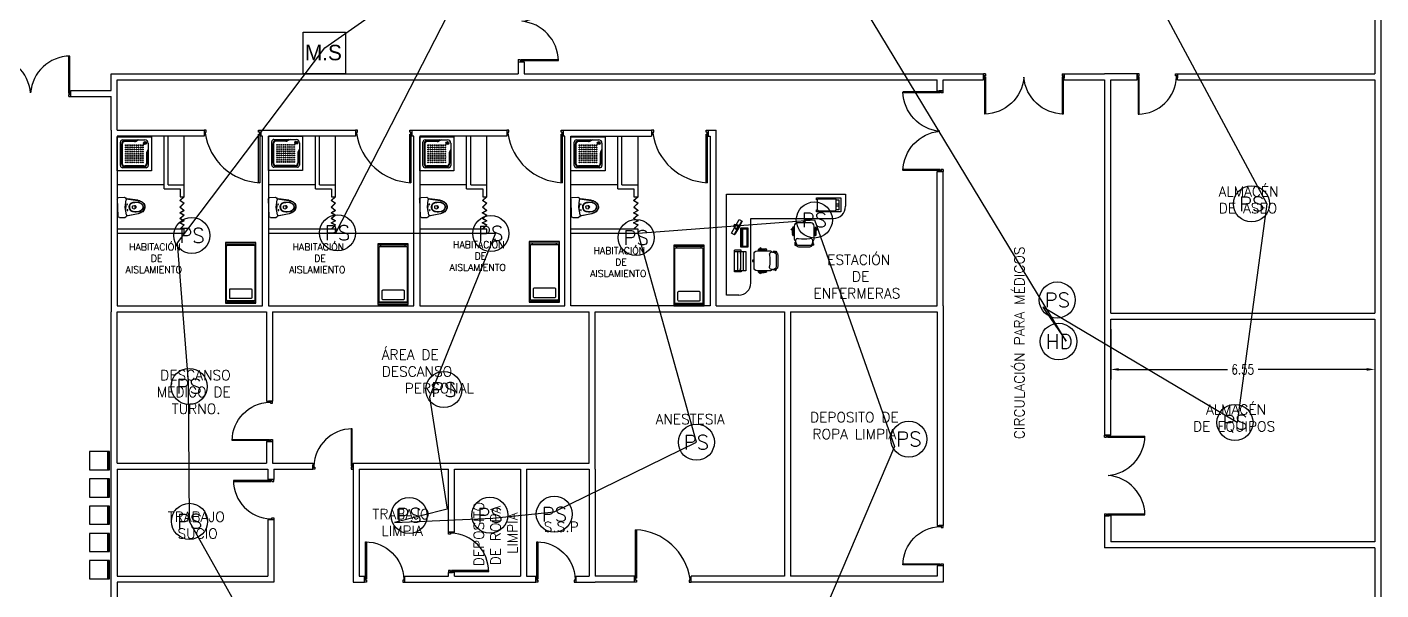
# Model space of a CAD drawing. Header units: metres. Extents: x -39 to 21688, y -24 to 9022.
# Drawn here: x 344.03 to 377.59, y 16.31 to 30.26 of the extents above; entities that cross this region are included whole.
import ezdxf
from ezdxf.enums import TextEntityAlignment as Align

# ---------------------------------------------------------------- set-up
doc = ezdxf.new("R2010")
doc.units = ezdxf.units.M
doc.header["$MEASUREMENT"] = 0
for name, color, linetype in [('AN-COTAS', 7, 'Continuous'), ('AN-TEXTO', 3, 'Continuous'), ('AR-MOBILIRIO', 1, 'Continuous'), ('AR-MUROS', 6, 'Continuous'), ('AR-PUERTAS', 2, 'Continuous'), ('AR-VENTANAS', 2, 'Continuous'), ('MOBILIARIO', 42, 'Continuous'), ('S.H.', 2, 'Continuous')]:
    doc.layers.add(name, color=color, linetype=linetype)
doc.layers.add('EQUIPO', color=1, linetype='Continuous', lineweight=0)
doc.styles.add('COTAS-2.5', font='romans.shx', dxfattribs={"width": 0.75, "height": 2.5})
doc.styles.add('ELEC', font='comic.ttf', dxfattribs={"height": 50})
doc.styles.add('REGULAR-2.5', font='romans.shx', dxfattribs={"height": 2.5})
doc.styles.add('ROMANS', font='romans.shx', dxfattribs={"width": 0.75})
doc.dimstyles.new('METROS', dxfattribs={"dimscale": 0, "dimtxt": 2.5, "dimasz": 2, "dimexe": 2.5, "dimexo": 2.5, "dimgap": 1, "dimtad": 0, "dimtih": 1, "dimtoh": 1, "dimzin": 0, "dimdsep": 46, "dimtxsty": 'COTAS-2.5', "dimcen": 2, "dimclrd": 1, "dimclre": 1, "dimclrt": 3, "dimadec": 0, "dimazin": 0, "dimtfac": 1, "dimtofl": 0, "dimtmove": 0, "dimatfit": 3, "dimfxl": 10, "dimfxlon": 1, "dimtfill": 1, "dimtolj": 1, "dimtzin": 0, "dimarcsym": 0})

# ---------------------------------------------------------------- blocks, each defined once
blk = doc.blocks.new('AR-PUERTA 2')
at = {"layer": 'AR-PUERTAS', "linetype": 'Continuous'}
for points in [[(-1.354, -0.058), (-1.354, -0.008), (-1.329, -0.008), (-1.329, 0.042), (-1.379, 0.042), (-1.379, -0.058)], [(-0.029, -0.008), (-0.029, 0.042), (0.021, 0.042), (0.021, -0.058), (-0.004, -0.058), (-0.004, -0.008)], [(-0.004, -0.058), (-0.004, -1.258), (-0.029, -1.258), (-0.029, -0.058)]]:
    blk.add_lwpolyline(points, close=True, dxfattribs=at)
blk.add_arc((0.061, 0.169), 1.428, 188.1236, 267.3924, dxfattribs=at)
blk = doc.blocks.new('31643339')
at = {"layer": 'AR-MOBILIRIO'}
for p, q in [((0.038, 0.5), (0.038, -0.5)), ((1.95, 0.5), (1.95, -0.5)), ((0.038, 0.4), (0.087, 0.4)), ((1.9, 0.4), (1.95, 0.4)), ((0.038, -0.4), (0.087, -0.4)), ((1.9, -0.4), (1.95, -0.4))]:
    blk.add_line(p, q, dxfattribs=at)
blk.add_lwpolyline([(0, -0.5), (0, 0.5), (2, 0.5), (2, -0.5)], close=True, dxfattribs=at)
for points in [[(1.87, 0.475, -0.414214), (1.9, 0.445), (1.9, -0.445, -0.414214), (1.87, -0.475), (0.117, -0.475, -0.414214), (0.087, -0.445), (0.087, 0.445, -0.414214), (0.117, 0.475)], [(0.15, -0.332, 0.414214), (0.18, -0.362), (0.447, -0.362, 0.414214), (0.477, -0.332), (0.477, 0.333, 0.414214), (0.447, 0.363), (0.18, 0.363, 0.414214), (0.15, 0.333)]]:
    blk.add_lwpolyline(points, format="xyb", close=True, dxfattribs=at)
blk = doc.blocks.new('AR-PUERTA ACORDION')
at = {"layer": 'AR-PUERTAS'}
blk.add_lwpolyline([(-0.386, 0.049), (-0.288, -0.046), (-0.235, 0.057), (-0.185, -0.044), (-0.129, 0.054), (-0.046, -0.045), (0.01, 0.056), (0.073, -0.046), (0.158, 0.053), (0.252, -0.046), (0.317, 0.054), (0.41, -0.047), (0.41, -0.054), (0.318, 0.046), (0.253, -0.054), (0.158, 0.046), (0.072, -0.054), (0.01, 0.046), (-0.045, -0.054), (-0.128, 0.046), (-0.185, -0.054), (-0.235, 0.046), (-0.287, -0.054), (-0.39, 0.046)], close=True, dxfattribs=at)
blk = doc.blocks.new('O-27')
for p, q in [((-0.385, 0.173), (-0.385, -0.289)), ((-0.103, 0.183), (-0.375, 0.183)), ((-0.315, 0.183), (-0.315, -0.299)), ((-0.269, 0.183), (-0.269, 0.209)), ((-0.269, 0.209), (-0.103, 0.209)), ((-0.253, 0.15), (-0.253, 0.133)), ((-0.242, 0.15), (-0.253, 0.15)), ((-0.242, 0.133), (-0.253, 0.133)), ((-0.25, 0.183), (-0.25, 0.15)), ((-0.25, 0.133), (-0.25, -0.248)), ((-0.247, 0.183), (-0.247, 0.15)), ((-0.247, 0.133), (-0.247, -0.248)), ((-0.242, 0.15), (-0.242, 0.133)), ((-0.186, -0.299), (-0.186, 0.183)), ((-0.103, -0.324), (-0.103, 0.209)), ((-0.375, -0.299), (-0.103, -0.299)), ((-0.269, -0.299), (-0.269, -0.324)), ((-0.269, -0.324), (-0.103, -0.324)), ((-0.242, -0.248), (-0.253, -0.248)), ((-0.253, -0.265), (-0.253, -0.248)), ((-0.242, -0.265), (-0.253, -0.265)), ((-0.25, -0.265), (-0.25, -0.299)), ((-0.247, -0.265), (-0.247, -0.299)), ((-0.242, -0.265), (-0.242, -0.248))]:
    blk.add_line(p, q)
for centre, start, end in [((-0.375, 0.173), 90, 180), ((-0.375, -0.289), 180, 270)]:
    blk.add_arc(centre, 0.01, start, end)
blk = doc.blocks.new('A$C43F37C80')
at = {"layer": 'AR-MOBILIRIO'}
blk.add_line((0.15, 0.482), (0.15, 0), dxfattribs=at)
blk.add_lwpolyline([(0, 0.01), (0, 0.472, -0.414214), (0.01, 0.482), (0.18, 0.482), (0.18, 0), (0.01, 0, -0.414214), (0, 0.01, -1)], format="xyb", dxfattribs=at)
blk.add_lwpolyline([(0.02, 0.03), (0.136, 0.03), (0.136, 0.452), (0.02, 0.452)], close=True, dxfattribs=at)
blk = doc.blocks.new('A$C714463F3')
at = {"layer": 'AR-MOBILIRIO'}
blk.add_line((0.007, 0.036), (0.194, 0.376), dxfattribs=at)
blk.add_lwpolyline([(0.186, 0.38), (0.26, 0.34), (0.073, 0), (0, 0.04), (0.186, 0.38)], dxfattribs=at)
blk.add_lwpolyline([(0.148, 0.251), (0.089, 0.143), (0.189, 0.125), (0.211, 0.165)], close=True, dxfattribs=at)
blk.add_arc((1.157, -0.374), 1.229, 142.1836, 160.3243, dxfattribs=at)
blk = doc.blocks.new('Silla Ejecutiva 001')
at = {"layer": 'AR-MOBILIRIO'}
for p, q in [((-0.319, 0.422), (-0.308, 0.455)), ((-0.297, 0.415), (-0.319, 0.422)), ((-0.308, 0.455), (-0.294, 0.45)), ((-0.257, 0.436), (-0.247, 0.433)), ((-0.247, 0.398), (-0.254, 0.4)), ((-0.016, 0.59), (-0.016, 0.631)), ((-0.016, 0.631), (0.017, 0.631)), ((0.017, 0.631), (0.017, 0.59)), ((0.258, 0.436), (0.248, 0.433)), ((0.248, 0.398), (0.255, 0.4)), ((0.309, 0.455), (0.295, 0.45)), ((0.298, 0.415), (0.32, 0.422)), ((0.32, 0.422), (0.309, 0.455)), ((-0.224, 0.07), (-0.238, 0.051)), ((-0.238, 0.051), (-0.211, 0.031)), ((-0.226, 0.117), (-0.21, 0.117)), ((-0.226, 0.117), (-0.179, 0.049)), ((-0.226, 0.072), (-0.226, 0.117)), ((-0.18, 0.01), (-0.226, 0.072)), ((-0.214, 0.133), (-0.202, 0.083)), ((-0.211, 0.031), (-0.203, 0.041)), ((-0.164, 0.204), (-0.138, 0.204)), ((-0.143, 0), (0.143, 0)), ((-0.133, 0.038), (0.133, 0.038)), ((0.164, 0.204), (0.138, 0.204)), ((0.226, 0.117), (0.179, 0.049)), ((0.18, 0.01), (0.226, 0.072)), ((0.214, 0.133), (0.202, 0.083)), ((0.211, 0.031), (0.203, 0.041)), ((0.226, 0.117), (0.21, 0.117)), ((0.238, 0.051), (0.211, 0.031)), ((0.224, 0.07), (0.238, 0.051)), ((0.226, 0.072), (0.226, 0.117))]:
    blk.add_line(p, q, dxfattribs=at)
for points in [[(0.248, 0.202), (0.248, 0.513, 0.414214), (0.171, 0.59), (-0.17, 0.59, 0.414214), (-0.247, 0.513), (-0.247, 0.202, 0.235066), (-0.216, 0.141, 0.235066)], [(0.216, 0.14, 0.240352), (0.248, 0.202)]]:
    blk.add_lwpolyline(points, format="xyb", dxfattribs=at)
for centre, radius, start, end in [((0.256, 0.381), 0.554, 171.8383, 188.1617), ((-0.808, 0.381), 0.554, 351.8383, 8.1617), ((0.809, 0.381), 0.554, 171.8383, 188.1617), ((-0.255, 0.381), 0.554, 351.8383, 8.1617), ((-0.167, 0.153), 0.051, 86.8491, 202.9184), ((-0.139, 0.085), 0.0846, 241.0116, 267.0775), ((-0.136, 0.129), 0.0906, 242.0679, 272.1656), ((0, 1.174), 0.979, 261.9043, 278.0957), ((0.136, 0.129), 0.0906, 267.8344, 297.9321), ((0.139, 0.085), 0.0846, 272.9225, 298.9884), ((0.167, 0.153), 0.051, 337.0816, 93.1509)]:
    blk.add_arc(centre, radius, start, end, dxfattribs=at)
for centre, major_axis in [((-0.276, 0.389), (0, 0.0994)), ((0.277, 0.373), (0, -0.0994))]:
    blk.add_ellipse(centre, major_axis=major_axis, ratio=0.234586, start_param=-0.780502, end_param=0.780502, dxfattribs=at)
at = {"layer": 'AR-MOBILIRIO', "extrusion": (0, 0, -1)}
for centre, major_axis in [((0.277, 0.389), (0, 0.0994)), ((-0.276, 0.373), (0, -0.0994))]:
    blk.add_ellipse(centre, major_axis=major_axis, ratio=0.234586, start_param=-0.780502, end_param=0.780502, dxfattribs=at)
blk = doc.blocks.new('A$C7D407643')
at = {"layer": 'AR-MOBILIRIO'}
for p, q in [((0.025, 0.55), (0.025, 0.145)), ((0.15, 0.12), (0.15, 0.05)), ((0.2, 0.12), (0.2, 0.05))]:
    blk.add_line(p, q, dxfattribs=at)
for points in [[(0.35, 0), (0.35, 0.6), (0.3, 0.6), (0.3, 0.575), (0.05, 0.575), (0.05, 0.6), (0, 0.6), (0, 0)], [(0.3, 0.05), (0.3, 0.12), (0.05, 0.12), (0.05, 0.05)]]:
    blk.add_lwpolyline(points, close=True, dxfattribs=at)
blk.add_lwpolyline([(0.3, 0.575, -0.414214), (0.325, 0.55), (0.325, 0.145, -0.414214), (0.3, 0.12)], format="xyb", dxfattribs=at)
blk.add_arc((0.05, 0.145), 0.025, 180, 270, dxfattribs=at)
at = {"layer": 'MOBILIARIO'}
blk.add_arc((0.05, 0.55), 0.025, 90, 180, dxfattribs=at)
blk = doc.blocks.new('rr')
at = {"layer": 'AR-MOBILIRIO'}
for p, q in [((1888.613, 1035.56), (1888.613, 1038.06)), ((1888.613, 1038.06), (1891.563, 1038.06)), ((1891.563, 1038.06), (1891.563, 1037.76)), ((1889.213, 1035.86), (1889.213, 1037.46)), ((1889.213, 1037.46), (1891.263, 1037.46)), ((1888.913, 1035.56), (1888.613, 1035.56))]:
    blk.add_line(p, q, dxfattribs=at)
for centre in [(1891.263, 1037.76), (1888.913, 1035.86)]:
    blk.add_arc(centre, 0.3, 270, 360, dxfattribs=at)
at = {"layer": 'AR-MOBILIRIO', "xscale": -1, "rotation": 90}
blk.add_blockref('A$C7D407643', (1891.446, 1037.973), dxfattribs=at)
at = {"layer": 'AR-MOBILIRIO', "rotation": 180}
for name, p in [('A$C714463F3', (1888.998, 1037.435)), ('A$C43F37C80', (1889.143, 1037.227))]:
    blk.add_blockref(name, p, dxfattribs=at)
at = {"layer": 'AR-MOBILIRIO', "ltscale": 0.1}
blk.add_blockref('Silla Ejecutiva 001', (1890.537, 1036.758), dxfattribs=at)
at = {"layer": 'AR-MOBILIRIO', "xscale": -1}
blk.add_blockref('O-27', (1888.709, 1036.46), dxfattribs=at)
at = {"layer": 'AR-MOBILIRIO', "ltscale": 0.1, "xscale": -1, "rotation": 90}
blk.add_blockref('Silla Ejecutiva 001', (1889.883, 1036.41), dxfattribs=at)
blk = doc.blocks.new('111111')
at = {"layer": 'AR-PUERTAS', "linetype": 'Continuous'}
for p, q in [((254.317, 121.561), (254.317, 122.51)), ((254.342, 121.586), (254.342, 122.51)), ((256.267, 122.51), (256.242, 122.51)), ((256.242, 121.586), (256.242, 122.51)), ((256.267, 121.561), (256.267, 122.51)), ((254.292, 121.511), (254.292, 121.611)), ((254.317, 121.611), (254.292, 121.611)), ((254.342, 121.511), (254.292, 121.511)), ((254.342, 121.586), (254.317, 121.586)), ((254.342, 121.561), (254.317, 121.561)), ((254.342, 121.511), (254.342, 121.561)), ((256.242, 121.586), (256.267, 121.586)), ((256.242, 121.511), (256.242, 121.561)), ((256.242, 121.561), (256.267, 121.561)), ((256.242, 121.511), (256.292, 121.511)), ((256.267, 121.611), (256.292, 121.611)), ((256.292, 121.511), (256.292, 121.611))]:
    blk.add_line(p, q, dxfattribs=at)
for centre, start, end in [((254.297, 121.512), 5.0221, 88.847), ((256.287, 121.512), 91.153, 174.9779)]:
    blk.add_arc(centre, 0.999, start, end, dxfattribs=at)
blk = doc.blocks.new('AR-PUERTA 1')
at = {"layer": 'AR-PUERTAS', "linetype": 'Continuous'}
for points in [[(0.954, 0.033), (0.954, 0.958), (0.929, 0.958), (0.929, 0.033)], [(0.004, 0.058), (0.004, 0.008), (0.029, 0.008), (0.029, -0.042), (-0.021, -0.042), (-0.021, 0.058)], [(0.929, 0.008), (0.929, -0.042), (0.979, -0.042), (0.979, 0.058), (0.954, 0.058), (0.954, 0.008)]]:
    blk.add_lwpolyline(points, close=True, dxfattribs=at)
blk.add_arc((0.954, 0.008), 0.949, 89.9989, 178.4932, dxfattribs=at)
blk = doc.blocks.new('A$C05366594')
at = {"layer": 'AR-MOBILIRIO', "linetype": 'Continuous'}
for p, q in [((0, 0), (0, 0.72)), ((0, 0.72), (0.72, 0.72)), ((0.068, 0.113), (0.068, 0.608)), ((0.113, 0.653), (0.585, 0.653)), ((0.367, 0.63), (0.158, 0.63)), ((0.428, 0.653), (0.397, 0.637)), ((0.653, 0.585), (0.653, 0.113)), ((0.72, 0.72), (0.72, 0)), ((0.09, 0.563), (0.09, 0.158)), ((0.63, 0.367), (0.63, 0.158)), ((0.653, 0.428), (0.637, 0.397)), ((0.72, 0), (0, 0)), ((0.608, 0.068), (0.113, 0.068)), ((0.563, 0.09), (0.158, 0.09))]:
    blk.add_line(p, q, dxfattribs=at)
at = {"layer": 'AR-MOBILIRIO', "color": 250}
for p, q in [((0.367, 0.617), (0.158, 0.617)), ((0.458, 0.653), (0.403, 0.625)), ((0.104, 0.563), (0.104, 0.158)), ((0.617, 0.367), (0.617, 0.158)), ((0.653, 0.458), (0.625, 0.403)), ((0.563, 0.104), (0.158, 0.104))]:
    blk.add_line(p, q, dxfattribs=at)
at = {"layer": 'AR-MOBILIRIO', "linetype": 'Continuous'}
for centre, major_axis, start_param, end_param in [((0.113, 0.608), (0.0318, 0.0318), 0.785398, 2.356194), ((0.158, 0.563), (0.0477, 0.0477), 0.785398, 2.356194), ((0.367, 0.698), (0.0477, 0.0477), 3.926991, 4.390638), ((0.585, 0.585), (0.0477, 0.0477), 5.497787, 7.068583), ((0.698, 0.367), (-0.0477, 0.0477), 0.321751, 0.785398), ((0.113, 0.113), (-0.0318, 0.0318), 0.785398, 2.356194), ((0.158, 0.158), (-0.0477, 0.0477), 0.785398, 2.356194), ((0.158, 0.158), (-0.0477, 0.0477), 0.785398, 2.356194), ((0.563, 0.158), (0.0477, 0.0477), 3.926991, 5.497787), ((0.608, 0.113), (-0.0318, 0.0318), 2.356194, 3.926991)]:
    blk.add_ellipse(centre, major_axis=major_axis, ratio=1, start_param=start_param, end_param=end_param, dxfattribs=at)
at = {"layer": 'AR-MOBILIRIO', "color": 250}
for centre, major_axis, start_param, end_param in [((0.158, 0.563), (-0.0382, 0.0382), -0.785398, 0.785398), ((0.367, 0.698), (0.0573, 0.0573), 3.926991, 4.390638), ((0.585, 0.585), (0.0223, 0.0223), 0.785398, 7.068583), ((0.585, 0.585), (-0.00955, 0.00955), -0.785398, 5.497787), ((0.576, 0.585), (0.00286, 0.00286), 0.785398, 7.068583), ((0.581, 0.592), (0.00286, 0.00286), 0.785398, 7.068583), ((0.581, 0.578), (0.00286, 0.00286), 0.785398, 7.068583), ((0.589, 0.592), (0.00286, 0.00286), 0.785398, 7.068583), ((0.589, 0.578), (0.00286, 0.00286), 0.785398, 7.068583), ((0.594, 0.585), (0.00286, 0.00286), 0.785398, 7.068583), ((0.18, 0.54), (-0.00636, 0.00636), -0.785398, 5.497787), ((0.18, 0.495), (-0.00636, 0.00636), -0.785398, 5.497787), ((0.18, 0.45), (-0.00636, 0.00636), -0.785398, 5.497787), ((0.18, 0.405), (-0.00636, 0.00636), -0.785398, 5.497787), ((0.18, 0.36), (-0.00636, 0.00636), -0.785398, 5.497787), ((0.18, 0.315), (-0.00636, 0.00636), -0.785398, 5.497787), ((0.225, 0.54), (0.00636, 0.00636), 0.785398, 7.068583), ((0.225, 0.495), (0.00636, 0.00636), 0.785398, 7.068583), ((0.225, 0.45), (0.00636, 0.00636), 0.785398, 7.068583), ((0.225, 0.405), (0.00636, 0.00636), 0.785398, 7.068583), ((0.225, 0.36), (0.00636, 0.00636), 0.785398, 7.068583), ((0.225, 0.315), (0.00636, 0.00636), 0.785398, 7.068583), ((0.27, 0.54), (0.00636, 0.00636), 0.785398, 7.068583), ((0.27, 0.495), (0.00636, 0.00636), 0.785398, 7.068583), ((0.27, 0.45), (0.00636, 0.00636), 0.785398, 7.068583), ((0.27, 0.405), (0.00636, 0.00636), 0.785398, 7.068583), ((0.27, 0.36), (0.00636, 0.00636), 0.785398, 7.068583), ((0.27, 0.315), (0.00636, 0.00636), 0.785398, 7.068583), ((0.315, 0.54), (-0.00636, 0.00636), -0.785398, 5.497787), ((0.315, 0.495), (-0.00636, 0.00636), -0.785398, 5.497787), ((0.315, 0.45), (-0.00636, 0.00636), -0.785398, 5.497787), ((0.315, 0.36), (-0.00636, 0.00636), -0.785398, 5.497787), ((0.315, 0.315), (-0.00636, 0.00636), -0.785398, 5.497787), ((0.315, 0.405), (-0.00636, 0.00636), -0.785398, 5.497787), ((0.36, 0.54), (-0.00636, 0.00636), -0.785398, 5.497787), ((0.36, 0.495), (-0.00636, 0.00636), -0.785398, 5.497787), ((0.36, 0.45), (-0.00636, 0.00636), -0.785398, 5.497787), ((0.36, 0.405), (-0.00636, 0.00636), -0.785398, 5.497787), ((0.36, 0.36), (-0.00636, 0.00636), -0.785398, 5.497787), ((0.36, 0.315), (-0.00636, 0.00636), -0.785398, 5.497787), ((0.405, 0.54), (-0.00636, 0.00636), -0.785398, 5.497787), ((0.405, 0.495), (-0.00636, 0.00636), -0.785398, 5.497787), ((0.405, 0.45), (-0.00636, 0.00636), -0.785398, 5.497787), ((0.405, 0.405), (-0.00636, 0.00636), -0.785398, 5.497787), ((0.405, 0.36), (-0.00636, 0.00636), -0.785398, 5.497787), ((0.405, 0.315), (-0.00636, 0.00636), -0.785398, 5.497787), ((0.45, 0.54), (0.00636, 0.00636), 0.785398, 7.068583), ((0.45, 0.495), (0.00636, 0.00636), 0.785398, 7.068583), ((0.45, 0.45), (0.00636, 0.00636), 0.785398, 7.068583), ((0.45, 0.405), (0.00636, 0.00636), 0.785398, 7.068583), ((0.45, 0.36), (0.00636, 0.00636), 0.785398, 7.068583), ((0.45, 0.315), (0.00636, 0.00636), 0.785398, 7.068583), ((0.495, 0.54), (0.00636, 0.00636), 0.785398, 7.068583), ((0.495, 0.495), (0.00636, 0.00636), 0.785398, 7.068583), ((0.495, 0.45), (0.00636, 0.00636), 0.785398, 7.068583), ((0.495, 0.405), (0.00636, 0.00636), 0.785398, 7.068583), ((0.495, 0.36), (0.00636, 0.00636), 0.785398, 7.068583), ((0.495, 0.315), (0.00636, 0.00636), 0.785398, 7.068583), ((0.54, 0.54), (-0.00636, 0.00636), -0.785398, 5.497787), ((0.54, 0.495), (-0.00636, 0.00636), -0.785398, 5.497787), ((0.54, 0.45), (-0.00636, 0.00636), -0.785398, 5.497787), ((0.54, 0.36), (-0.00636, 0.00636), -0.785398, 5.497787), ((0.54, 0.315), (-0.00636, 0.00636), -0.785398, 5.497787), ((0.54, 0.405), (-0.00636, 0.00636), -0.785398, 5.497787), ((0.698, 0.367), (-0.0573, 0.0573), 0.321751, 0.785398), ((0.158, 0.158), (-0.0382, 0.0382), 0.785398, 2.356194), ((0.158, 0.158), (0.0382, 0.0382), 2.356194, 3.926991), ((0.18, 0.27), (-0.00636, 0.00636), -0.785398, 5.497787), ((0.18, 0.225), (-0.00636, 0.00636), -0.785398, 5.497787), ((0.18, 0.18), (-0.00636, 0.00636), -0.785398, 5.497787), ((0.225, 0.27), (0.00636, 0.00636), 0.785398, 7.068583), ((0.225, 0.225), (0.00636, 0.00636), 0.785398, 7.068583), ((0.225, 0.18), (0.00636, 0.00636), 0.785398, 7.068583), ((0.27, 0.27), (0.00636, 0.00636), 0.785398, 7.068583), ((0.27, 0.225), (0.00636, 0.00636), 0.785398, 7.068583), ((0.27, 0.18), (0.00636, 0.00636), 0.785398, 7.068583), ((0.315, 0.27), (-0.00636, 0.00636), -0.785398, 5.497787), ((0.315, 0.225), (-0.00636, 0.00636), -0.785398, 5.497787), ((0.315, 0.18), (-0.00636, 0.00636), -0.785398, 5.497787), ((0.36, 0.27), (-0.00636, 0.00636), -0.785398, 5.497787), ((0.36, 0.225), (-0.00636, 0.00636), -0.785398, 5.497787), ((0.36, 0.18), (-0.00636, 0.00636), -0.785398, 5.497787), ((0.405, 0.27), (-0.00636, 0.00636), -0.785398, 5.497787), ((0.405, 0.225), (-0.00636, 0.00636), -0.785398, 5.497787), ((0.405, 0.18), (-0.00636, 0.00636), -0.785398, 5.497787), ((0.45, 0.27), (0.00636, 0.00636), 0.785398, 7.068583), ((0.45, 0.225), (0.00636, 0.00636), 0.785398, 7.068583), ((0.45, 0.18), (0.00636, 0.00636), 0.785398, 7.068583), ((0.495, 0.27), (0.00636, 0.00636), 0.785398, 7.068583), ((0.495, 0.225), (0.00636, 0.00636), 0.785398, 7.068583), ((0.495, 0.18), (0.00636, 0.00636), 0.785398, 7.068583), ((0.54, 0.27), (-0.00636, 0.00636), -0.785398, 5.497787), ((0.54, 0.225), (-0.00636, 0.00636), -0.785398, 5.497787), ((0.54, 0.18), (-0.00636, 0.00636), -0.785398, 5.497787), ((0.563, 0.158), (0.0382, 0.0382), 3.926991, 5.497787)]:
    blk.add_ellipse(centre, major_axis=major_axis, ratio=1, start_param=start_param, end_param=end_param, dxfattribs=at)
blk = doc.blocks.new('silla')
for points in [[(-0.225, -0.023), (0.225, -0.023), (0.225, 0.023), (-0.225, 0.023)], [(-0.225, -0.473), (0.225, -0.473), (0.225, -0.023), (-0.225, -0.023)]]:
    blk.add_lwpolyline(points, close=True)
blk = doc.blocks.new('*U116')
at = {"layer": 'AR-MOBILIRIO', "rotation": 270}
blk.add_blockref('silla', (0.225, 0), dxfattribs=at)
blk = doc.blocks.new('*U117')
at = {"layer": 'AR-MUROS', "color": 0, "linetype": 'ByBlock', "lineweight": -2}
for p in [(0, 2.7), (0, 2.025), (0, 1.35), (0, 0.675), (0, 0)]:
    blk.add_blockref('*U116', p, dxfattribs=at)
blk = doc.blocks.new('1p-toppiece')
at = {"layer": 'AR-MOBILIRIO'}
for p, q in [((-0.532, 0.174), (-0.265, 0.22)), ((-0.232, 0.219), (-0.531, 0.169)), ((-0.485, 0.003), (-0.485, 0.003)), ((-0.485, 0.003), (-0.485, 0.003)), ((-0.485, 0.003), (-0.485, 0.003)), ((-0.485, 0.003), (-0.485, 0.003)), ((-0.485, 0.003), (-0.485, 0.003)), ((-0.485, 0.003), (-0.485, 0.003)), ((-0.485, 0.003), (-0.485, 0.003)), ((-0.485, 0.003), (-0.485, 0.003)), ((-0.406, 0.039), (-0.443, 0.044)), ((-0.232, 0.22), (-0.232, 0.195)), ((-0.205, 0.008), (-0.232, 0.195)), ((-0.218, 0.098), (-0.218, 0.003)), ((-0.218, -0.093), (-0.218, 0.003)), ((-0.047, 0.26), (-0.192, 0.26)), ((-0.007, 0.22), (-0.007, -0.214)), ((-0.532, -0.169), (-0.265, -0.215)), ((-0.232, -0.214), (-0.531, -0.163)), ((-0.406, -0.034), (-0.443, -0.039)), ((-0.232, -0.189), (-0.205, -0.003)), ((-0.232, -0.189), (-0.232, -0.214)), ((-0.047, -0.254), (-0.192, -0.254))]:
    blk.add_line(p, q, dxfattribs=at)
blk.add_lwpolyline([(-0.467, -0.009, 0.139005), (-0.464, -0.009, 0.107089), (-0.461, -0.006, 0.080212), (-0.46, -0.002, 0.06796), (-0.459, 0.003, 0.06796), (-0.46, 0.007, 0.080212), (-0.461, 0.011, 0.107089), (-0.464, 0.014, 0.139005), (-0.467, 0.015, 0.139005), (-0.47, 0.014, 0.107089), (-0.473, 0.011, 0.080212), (-0.474, 0.007, 0.06796), (-0.475, 0.003, 0.06796), (-0.474, -0.002, 0.080212), (-0.473, -0.006, 0.107089), (-0.47, -0.009, 0.139005)], format="xyb", close=True, dxfattribs=at)
for centre in [(-0.26, 0.078), (-0.26, -0.072)]:
    blk.add_circle(centre, 0.008, dxfattribs=at)
for centre, radius, start, end in [((-0.545, -0.004), 0.165, 137.5273, 177.8064), ((-0.545, 0.009), 0.165, 182.1936, 222.4727), ((-0.545, -0.004), 0.159, 137.1746, 177.7477), ((-0.545, 0.009), 0.159, 182.2523, 222.8254), ((-0.518, -0.034), 0.206, 106.927, 136.493), ((-0.541, -0.003), 0.122, 134.1142, 177.24), ((-0.541, 0.008), 0.122, 182.76, 225.8858), ((-0.518, -0.034), 0.2, 106.5054, 136.1127), ((-0.541, -0.003), 0.115, 133.4423, 177.1285), ((-0.541, 0.008), 0.115, 182.8715, 226.5577), ((-0.519, -0.031), 0.157, 102.7254, 132.8308), ((-0.52, -0.03), 0.15, 101.8667, 132.1155), ((-0.482, -0.117), 0.296, 99.7929, 108.8085), ((-0.482, -0.12), 0.292, 99.5848, 108.4322), ((-0.482, -0.148), 0.279, 90.6669, 104.9929), ((-0.482, -0.156), 0.281, 90.6819, 104.1933), ((-0.474, -0.297), 0.428, 81.7587, 91.4179), ((-0.488, -0.362), 0.487, 81.705, 89.6761), ((-0.434, 0.003), 0.0456, 126.1832, 180), ((-0.434, 0.003), 0.0456, 180, 233.8168), ((-0.447, 0.019), 0.025, 82.2348, 126.1832), ((-0.434, -0.002), 0.123, 44.007, 82.2929), ((-0.431, -0.004), 0.132, 44.3018, 82.295), ((-0.408, 0.024), 0.015, 13.7696, 82.2348), ((-0.495, 0.003), 0.105, 0, 13.7696), ((-0.495, 0.003), 0.105, 346.2304, 0), ((-0.46, 0.006), 0.138, 358.6352, 34.0042), ((-0.46, -0.001), 0.138, 325.9958, 1.3648), ((-0.441, 0.008), 0.132, 357.4666, 37.446), ((-0.441, -0.003), 0.132, 322.554, 2.5334), ((-0.24, 0.073), 0.15, 87.0389, 99.7929), ((-0.192, 0.22), 0.04, 90, 180), ((-0.244, 0.003), 0.04, 351.6776, 8.3142), ((-0.047, 0.22), 0.04, 0, 90), ((-0.518, 0.039), 0.206, 223.507, 253.073), ((-0.518, 0.039), 0.2, 223.8873, 253.4946), ((-0.519, 0.036), 0.157, 227.1692, 257.2746), ((-0.52, 0.036), 0.15, 227.8845, 258.1333), ((-0.482, 0.122), 0.296, 251.1915, 260.2071), ((-0.482, 0.125), 0.292, 251.5678, 260.4152), ((-0.482, 0.153), 0.279, 255.0071, 269.3331), ((-0.482, 0.161), 0.281, 255.8067, 269.3181), ((-0.488, 0.368), 0.487, 270.3239, 278.295), ((-0.474, 0.302), 0.428, 268.5821, 278.2413), ((-0.447, -0.014), 0.025, 233.8168, 277.7652), ((-0.434, 0.007), 0.123, 277.7071, 315.993), ((-0.431, 0.009), 0.132, 277.705, 315.6982), ((-0.408, -0.019), 0.015, 277.7652, 346.2304), ((-0.24, -0.067), 0.15, 260.2071, 272.966), ((-0.192, -0.214), 0.04, 180, 270), ((-0.047, -0.214), 0.04, 270, 360)]:
    blk.add_arc(centre, radius, start, end, dxfattribs=at)
blk = doc.blocks.new('*D119')
at = {"layer": 'AN-COTAS', "color": 1, "lineweight": -2, "transparency": 16777216}
for p, q in [((370.894, 22.77), (370.894, 21.523)), ((377.444, 22.77), (377.444, 21.523)), ((371.094, 21.773), (373.788, 21.773)), ((377.244, 21.773), (374.551, 21.773))]:
    blk.add_line(p, q, dxfattribs=at)
at = {"layer": 'AN-COTAS', "color": 1, "transparency": 16777216}
for points in [[(371.094, 21.806), (371.094, 21.74), (370.894, 21.773)], [(377.244, 21.806), (377.244, 21.74), (377.444, 21.773)]]:
    blk.add_solid(points, dxfattribs=at)
at = {"layer": 'Defpoints', "color": 0, "transparency": 16777216}
for p in [(370.894, 23.02), (377.444, 23.02), (377.444, 21.773)]:
    blk.add_point(p, dxfattribs=at)
at = {"layer": 'AN-COTAS', "color": 3, "transparency": 16777216, "insert": (374.169, 21.773), "char_height": 0.25, "attachment_point": 5, "style": 'COTAS-2.5', "bg_fill": 3, "box_fill_scale": 1.25, "bg_fill_color": 256, "bg_fill_true_color": 13158600, "bg_fill_transparency": 0}
blk.add_mtext('\\A1;6.55', dxfattribs=at)
blk = doc.blocks.new('PS SENSOR')
at = {"ltscale": 8}
blk.add_circle((0, 0), 20.4, dxfattribs=at)
at = {"ltscale": 8, "style": 'ROMANS'}
blk.add_text('PS', height=16.34, dxfattribs=at).set_placement((0, 0), align=Align.MIDDLE)
blk = doc.blocks.new('HD SENSOR')
at = {"ltscale": 8}
blk.add_circle((-0.7, 0), 20.7, dxfattribs=at)
at = {"ltscale": 8, "style": 'ROMANS'}
blk.add_text('HD', height=16.59, dxfattribs=at).set_placement((0, 0), align=Align.MIDDLE)
blk = doc.blocks.new('MANUAL CALL POINT')
at = {"ltscale": 8}
for p, q in [((0, 18.71), (19.12, 18.71)), ((0, 0), (0, 18.71)), ((19.12, 18.71), (19.12, 0)), ((19.12, 0), (0, 0))]:
    blk.add_line(p, q, dxfattribs=at)
at = {"ltscale": 8, "style": 'ELEC'}
blk.add_text('M.S', height=7, dxfattribs=at).set_placement((0.8, 6.05))

msp = doc.modelspace()

# ---------------------------------------------------------------- linework, layer by layer
at = {"layer": 'AR-MUROS'}
for p, q in [((356.2026, 29.39947), (356.3526, 29.39947)), ((346.11348, 29.10006), (356.2026, 29.10006)), ((346.26348, 28.95006), (366.59443, 28.95006)), ((356.3526, 29.10006), (366.74443, 29.10006)), ((372.55056, 29.10006), (377.44443, 29.10006)), ((372.55056, 28.95006), (377.44443, 28.95006)), ((346.26348, 27.70006), (348.41961, 27.70006)), ((348.41961, 27.55006), (346.26348, 27.55006)), ((346.26348, 27.55006), (346.26348, 23.35006)), ((347.42643, 26.25006), (347.42643, 27.55006)), ((347.52643, 26.35006), (347.52643, 27.55006)), ((347.92554, 26.35006), (347.92554, 27.55006)), ((349.86348, 27.55006), (349.81961, 27.55006)), ((349.86348, 23.35006), (349.86348, 27.55006)), ((351.17643, 26.25006), (351.17643, 27.55006)), ((351.27643, 26.35006), (351.27643, 27.55006)), ((351.67554, 26.35006), (351.67554, 27.55006)), ((354.92643, 26.25006), (354.92643, 27.55006)), ((355.02643, 26.35006), (355.02643, 27.55006)), ((355.42554, 26.35006), (355.42554, 27.55006)), ((358.67643, 26.25006), (358.67643, 27.55006)), ((358.77643, 26.35006), (358.77643, 27.55006)), ((359.17554, 26.35006), (359.17554, 27.55006)), ((361.11348, 23.35006), (361.11348, 27.70006)), ((347.82554, 26.25006), (347.82554, 26.05006)), ((347.92554, 26.05006), (347.92554, 26.35006)), ((351.57554, 26.25006), (351.57554, 26.05006)), ((351.67554, 26.05006), (351.67554, 26.35006)), ((355.32554, 26.25006), (355.32554, 26.05006)), ((355.42554, 26.05006), (355.42554, 26.35006)), ((359.07554, 26.25006), (359.07554, 26.05006)), ((359.17554, 26.05006), (359.17554, 26.35006)), ((347.82554, 26.05006), (347.92554, 26.05006)), ((351.57554, 26.05006), (351.67554, 26.05006)), ((355.32554, 26.05006), (355.42554, 26.05006)), ((359.07554, 26.05006), (359.17554, 26.05006)), ((346.26348, 23.35006), (349.86348, 23.35006)), ((346.26348, 23.20006), (349.86348, 23.20006)), ((349.86348, 23.20006), (349.96348, 23.20006)), ((350.11348, 23.20006), (353.61348, 23.20006)), ((353.61348, 23.20006), (357.36348, 23.20006)), ((357.36348, 23.20006), (357.96348, 23.20006)), ((358.11348, 23.20006), (361.11348, 23.20006)), ((366.74443, 23.35006), (366.74443, 17.90566)), ((366.74443, 16.90566), (366.74443, 16.50006))]:
    msp.add_line(p, q, dxfattribs=at)
for points in [[(377.59443, 56.44698), (377.59443, 16.81643), (377.59443, 0.00044), (289.65483, 0), (283.65483, 0), (283.65483, 12.40006), (283.80483, 12.40006), (283.80483, 11.5001)], [(377.44443, 34.29698), (377.44443, 29.10006)], [(377.44443, 34.29698), (377.44443, 29.10006)], [(356.2026, 29.39947), (356.2026, 29.10006)], [(356.3526, 29.39947), (356.3526, 29.10006)], [(346.11348, 28.68913), (346.11348, 29.10006)], [(346.26348, 27.70006), (346.26348, 28.95006)], [(366.59443, 28.67474), (366.59443, 28.95006)], [(366.74443, 29.10006), (367.74443, 29.10006)], [(366.74443, 28.67474), (366.74443, 28.95006)], [(366.74443, 28.95006), (367.74443, 28.95006)], [(367.74443, 28.95006), (367.74443, 29.10006)], [(369.74443, 29.10006), (370.74443, 29.10006)], [(369.74443, 28.95006), (369.74443, 29.10006)], [(369.74443, 28.95006), (370.74443, 28.95006)], [(370.89443, 23.16968), (370.89443, 28.95006), (371.55056, 28.95006), (371.55056, 29.10006), (370.74443, 29.10006)], [(370.74443, 28.95006), (370.74443, 20.14634)], [(372.55056, 28.95006), (372.55056, 29.10006)], [(377.44443, 28.95006), (377.44443, 23.16968)], [(377.44443, 28.95006), (377.44443, 28.68913)], [(345.11348, 28.68913), (346.11348, 28.68913)], [(345.11348, 28.53913), (345.11348, 28.68913)], [(345.11348, 28.53913), (346.11348, 28.53913)], [(346.11348, 27.70006), (346.11348, 28.53913)], [(366.59443, 28.67474), (366.74443, 28.67474)], [(377.44443, 28.53913), (377.44443, 23.16968)], [(346.11348, 27.70006), (346.11348, 23.20006)], [(348.41961, 27.70006), (348.41961, 27.55006)], [(349.81961, 27.70006), (349.86348, 27.70006), (352.16731, 27.70006)], [(349.81961, 27.70006), (349.81961, 27.55006)], [(352.16731, 27.55006), (350.01348, 27.55006), (350.01348, 23.35006), (353.61348, 23.35006), (353.61348, 27.55006), (353.56731, 27.55006)], [(352.16731, 27.70006), (352.16731, 27.55006)], [(353.56731, 27.70006), (353.61348, 27.70006), (355.9209, 27.70006)], [(353.56731, 27.70006), (353.56731, 27.55006)], [(355.9209, 27.55006), (353.76348, 27.55006), (353.76348, 23.35006), (357.36348, 23.35006), (357.36348, 27.55006), (357.3209, 27.55006)], [(355.9209, 27.70006), (355.9209, 27.55006)], [(357.3209, 27.70006), (357.36348, 27.70006), (359.51344, 27.70006)], [(357.3209, 27.70006), (357.3209, 27.55006)], [(360.91344, 27.55006), (360.96348, 27.55006), (360.96348, 23.35006), (357.51348, 23.35006), (357.51348, 27.55006), (359.51344, 27.55006)], [(359.51344, 27.70006), (359.51344, 27.55006)], [(360.91344, 27.70006), (361.11348, 27.70006)], [(360.91344, 27.70006), (360.91344, 27.55006)], [(366.59443, 23.35006), (366.59443, 26.67474)], [(366.59443, 26.67474), (366.74443, 26.67474)], [(366.74443, 23.35006), (366.74443, 26.67474)], [(347.42643, 26.35006), (346.26348, 26.35006)], [(347.42643, 26.25006), (347.82554, 26.25006)], [(347.52643, 26.35006), (347.92554, 26.35006)], [(351.17643, 26.35006), (350.01348, 26.35006)], [(351.17643, 26.25006), (351.57554, 26.25006)], [(351.27643, 26.35006), (351.67554, 26.35006)], [(354.92643, 26.35006), (353.76348, 26.35006)], [(354.92643, 26.25006), (355.32554, 26.25006)], [(355.02643, 26.35006), (355.42554, 26.35006)], [(358.67643, 26.35006), (357.51348, 26.35006)], [(358.67643, 26.25006), (359.07554, 26.25006)], [(358.77643, 26.35006), (359.17554, 26.35006)], [(346.26348, 25.15006), (347.92554, 25.15006), (347.92554, 25.25006), (346.26348, 25.25006)], [(350.01348, 25.15006), (351.67554, 25.15006), (351.67554, 25.25006), (350.01348, 25.25006)], [(353.76348, 25.15006), (355.42554, 25.15006), (355.42554, 25.25006), (353.76348, 25.25006)], [(357.51348, 25.15006), (359.17554, 25.15006), (359.17554, 25.25006), (357.51348, 25.25006)], [(346.11348, 19.30006), (346.11348, 23.20006)], [(346.26348, 19.45006), (346.26348, 23.20006)], [(346.26348, 23.20006), (349.96348, 23.20006)], [(349.96348, 23.20006), (349.96348, 20.9857)], [(350.11348, 23.20006), (350.11348, 20.9857)], [(350.11348, 23.20006), (357.96348, 23.20006)], [(352.11348, 19.45006), (357.96348, 19.45006), (357.96348, 23.20006)], [(358.11348, 19.30006), (358.11348, 23.20006)], [(358.11498, 23.20006), (362.80946, 23.20006)], [(361.11348, 23.35006), (366.59443, 23.35006)], [(362.80946, 23.20006), (362.80946, 16.65006)], [(362.95946, 23.20006), (366.59443, 23.20006)], [(362.95946, 23.20006), (362.95946, 16.65006)], [(366.59443, 23.20006), (366.59443, 17.90566)], [(370.89443, 23.16968), (377.44443, 23.16968)], [(370.89443, 23.01968), (377.44443, 23.01968)], [(370.89443, 20.14634), (370.89443, 23.01968)], [(377.44443, 23.01968), (377.44443, 17.50023)], [(377.44443, 23.01968), (377.44443, 17.50023)], [(349.96348, 20.9857), (350.11348, 20.9857)], [(370.89443, 20.14634), (370.74443, 20.14634)], [(349.96348, 19.9857), (349.96348, 19.45006)], [(349.96348, 19.9857), (350.11348, 19.9857)], [(350.11348, 19.9857), (350.11348, 19.45006)], [(350.14309, 16.50006), (346.26348, 16.50006), (346.26348, 15.00008), (346.11348, 15.00008), (346.11348, 16.50006), (346.11348, 19.30006)], [(346.26348, 19.45006), (349.96348, 19.45006)], [(346.26348, 19.30006), (349.99309, 19.30006)], [(346.26348, 19.30006), (346.26348, 16.65006), (349.99309, 16.65006)], [(349.99309, 19.30006), (349.99309, 19.04827)], [(350.11348, 19.45006), (351.11348, 19.45006)], [(350.14309, 19.30006), (351.11348, 19.30006)], [(350.14309, 19.30006), (350.14309, 19.04827)], [(351.11348, 19.45006), (351.11348, 19.30006)], [(352.11348, 19.45006), (352.11348, 19.30006)], [(352.11348, 19.30006), (352.11348, 16.50006)], [(352.26348, 19.30006), (354.47348, 19.30006)], [(352.26348, 19.30006), (352.26348, 16.65006)], [(354.47348, 17.73748), (354.47348, 19.30006)], [(354.62348, 19.30006), (356.26348, 19.30006)], [(354.62348, 17.73748), (354.62348, 19.30006)], [(356.26348, 19.30006), (356.26348, 16.65006)], [(356.41348, 19.30006), (357.96348, 19.30006)], [(356.41348, 19.30006), (356.41348, 16.65006)], [(357.96348, 19.30006), (357.96348, 16.65006)], [(358.11348, 19.30006), (358.11348, 16.65006)], [(350.14309, 19.04827), (349.99309, 19.04827)], [(370.74443, 18.14634), (370.74443, 17.35023)], [(370.89443, 18.14634), (370.74443, 18.14634)], [(370.89443, 18.14634), (370.89443, 17.50023)], [(349.99309, 18.04827), (349.99309, 16.65006)], [(350.14309, 18.04827), (349.99309, 18.04827)], [(350.14309, 18.04827), (350.14309, 16.50006)], [(366.59443, 17.90566), (366.74443, 17.90566)], [(354.62348, 17.73748), (354.47348, 17.73748)], [(377.44443, 17.50023), (370.89443, 17.50023)], [(377.44443, 17.35023), (370.74443, 17.35023)], [(377.44443, 17.35023), (377.44443, 16.81643)], [(377.44443, 17.35023), (377.44443, 16.81643), (377.44443, 11.5001)], [(366.59443, 16.90566), (366.59443, 16.65006)], [(366.74443, 16.90566), (366.59443, 16.90566)], [(352.11348, 16.50006), (352.39309, 16.50006)], [(352.26348, 16.65006), (352.39309, 16.65006)], [(352.39309, 16.50006), (352.39309, 16.65006)], [(353.39309, 16.65006), (354.47348, 16.65006)], [(353.39309, 16.50006), (353.39309, 16.65006)], [(353.39309, 16.50006), (356.642, 16.50006)], [(354.47348, 16.65006), (354.47348, 16.73748)], [(354.62348, 16.73748), (354.47348, 16.73748)], [(354.62348, 16.65006), (354.62348, 16.73748)], [(354.62348, 16.65006), (356.26348, 16.65006)], [(356.41348, 16.65006), (356.642, 16.65006)], [(356.642, 16.50006), (356.642, 16.65006)], [(357.642, 16.65006), (357.96348, 16.65006)], [(357.642, 16.50006), (357.642, 16.65006)], [(357.642, 16.50006), (358.11348, 16.50006)], [(359.09121, 16.65006), (358.11348, 16.65006)], [(359.09121, 16.50006), (358.11348, 16.50006)], [(359.09121, 16.50006), (359.09121, 16.65006)], [(362.80946, 16.65006), (360.49121, 16.65006)], [(360.49121, 16.50006), (360.49121, 16.65006)], [(366.74443, 16.50006), (360.49121, 16.50006)], [(366.59443, 16.65006), (362.95946, 16.65006)]]:
    msp.add_lwpolyline(points, dxfattribs=at)
at = {"layer": 'AR-VENTANAS'}
msp.add_lwpolyline([(350.01478, 14.52141), (348.05649, 18.00775), (348.03217, 21.46763), (347.75624, 24.91259), (351.41245, 29.74487), (355.50656, 32.62106), (351.67554, 25.15006), (355.63776, 25.15006), (354.0028, 21.09431), (354.44204, 18.314), (353.14161, 17.97543), (355.57396, 18.0839), (357.09976, 18.24162), (360.6224, 19.96816), (359.17554, 25.15006), (363.54735, 25.47667), (365.53274, 19.86692), (363.6601, 15.46091)], dxfattribs=at)

# ---------------------------------------------------------------- block references
at = {"rotation": 270}
for p in [(234.69149, 285.69167), (249.23332, 274.43853)]:
    msp.add_blockref('111111', p, dxfattribs=at)
for name, p in [('111111', (88.82129, -92.97198)), ('rr', (-1527.24194, -1011.94446))]:
    msp.add_blockref(name, p)
at = {"xscale": -1}
for p, rotation in [((113.45224, 150.61117), 180), ((488.25554, 282.96694), 90)]:
    msp.add_blockref('111111', p, dxfattribs=dict(at, rotation=rotation))
at = {"layer": 'AR-MOBILIRIO', "xscale": 1.176120000000083, "yscale": 1.176120000000083, "zscale": 1.176120000000083}
for p in [(346.26348, 26.69276), (350.01348, 26.70325), (353.76348, 26.69276), (357.51348, 26.69276)]:
    msp.add_blockref('A$C05366594', p, dxfattribs=at)
at = {"layer": 'AR-MUROS'}
for name, p, rotation in [('AR-PUERTA 1', (372.52974, 29.05843), 180), ('AR-PUERTA 1', (350.10145, 18.06909), 90.00000000000001), ('AR-PUERTA 2', (359.11203, 16.5417), 179.9999999997532), ('AR-PUERTA 1', (354.51512, 17.71666), 270)]:
    msp.add_blockref(name, p, dxfattribs=dict(at, rotation=rotation))
for name, p in [('AR-PUERTA 2', (349.7988, 27.65843)), ('AR-PUERTA 2', (353.5465, 27.65843)), ('AR-PUERTA 2', (357.30008, 27.65843)), ('AR-PUERTA 2', (360.89262, 27.65843)), ('AR-PUERTA 1', (351.1343, 19.3417)), ('*U117', (345.82508, 16.81054))]:
    msp.add_blockref(name, p, dxfattribs=at)
at = {"layer": 'AR-MUROS', "xscale": -1, "rotation": 90}
for p in [(350.07185, 20.96488), (366.70279, 17.88484)]:
    msp.add_blockref('AR-PUERTA 1', p, dxfattribs=at)
at = {"layer": 'AR-MUROS', "xscale": -1}
for p in [(353.37227, 16.5417), (357.62118, 16.5417)]:
    msp.add_blockref('AR-PUERTA 1', p, dxfattribs=at)
at = {"layer": 'AR-PUERTAS'}
for name, p, xscale, yscale, zscale in [('MANUAL CALL POINT', (350.87503, 29.102), 0.05486273690753236, 0.05486273690753236, 0.05486273690753236), ('PS SENSOR', (374.38691, 25.8742), 0.02191086110359542, 0.02191086110359542, 0.02191086110359542), ('PS SENSOR', (363.54735, 25.47667), 0.02191086110359542, 0.02191086110359542, 0.02191086110359542), ('PS SENSOR', (348.11415, 25.09154), 0.02191086110359542, 0.02191086110359542, 0.02191086110359542), ('PS SENSOR', (351.72348, 25.15759), 0.02191086110359542, 0.02191086110359542, 0.02191086110359542), ('PS SENSOR', (355.52423, 25.14265), 0.02191086110359542, 0.02191086110359542, 0.02191086110359542), ('PS SENSOR', (359.12864, 25.04043), 0.02191086110359542, 0.02191086110359542, 0.02191086110359542), ('PS SENSOR', (369.57042, 23.49348), 0.02191086110359542, 0.02191086110359542, 0.02191086110359542), ('HD SENSOR', (369.61767, 22.46394), 0.02191086110359542, 0.02191086110359542, 0.02191086110359542), ('PS SENSOR', (348.04498, 21.3519), 0.02191086110359542, 0.02191086110359542, 0.02191086110359542), ('PS SENSOR', (354.36072, 21.27327), 0.02191086110359542, 0.02191086110359542, 0.02191086110359542), ('PS SENSOR', (373.97585, 20.45971), 0.02191086110359542, 0.02191086110359542, 0.02191086110359542), ('PS SENSOR', (365.89066, 20.04587), 0.02191086110359542, 0.02191086110359542, 0.02191086110359542), ('PS SENSOR', (360.6224, 19.96816), 0.02191086110359542, 0.02191086110359542, 0.02191086110359542), ('PS SENSOR', (353.49952, 18.15439), 0.02191086110359542, 0.02191086110359542, 0.02191086110359542), ('PS SENSOR', (355.50302, 18.15923), 0.02191086110359542, 0.02191086110359542, 0.02191086110359542), ('PS SENSOR', (357.09971, 18.18427), 0.02191086110359542, 0.02191086110359542, 0.02191086110359542), ('PS SENSOR', (348.05649, 18.00775), 0.02191086110359542, 0.02191086110359542, 0.02191086110359542)]:
    msp.add_blockref(name, p, dxfattribs=dict(at, xscale=xscale, yscale=yscale, zscale=zscale))
at = {"layer": 'AR-VENTANAS', "rotation": 89.99999999999999}
for p in [(347.87128, 25.63981), (351.62128, 25.63981), (355.37128, 25.63981), (359.12128, 25.63981)]:
    msp.add_blockref('AR-PUERTA ACORDION', p, dxfattribs=at)
at = {"layer": 'EQUIPO', "xscale": -0.7516572760392114, "yscale": 0.7516572760392114, "zscale": 0.7516572760392114, "rotation": 270.0000000001733}
for p in [(349.32439, 23.4148), (353.10331, 23.38379), (356.85602, 23.43596), (360.43697, 23.35006)]:
    msp.add_blockref('31643339', p, dxfattribs=at)
at = {"layer": 'S.H.', "xscale": -0.9681450398693043, "yscale": 0.9681450398693042, "zscale": 0.9681450398693042, "rotation": 1.633556805323195}
for p in [(346.26348, 25.78146), (350.00725, 25.78146), (353.75725, 25.78146), (357.50725, 25.78146)]:
    msp.add_blockref('1p-toppiece', p, dxfattribs=at)

# ---------------------------------------------------------------- texts
at = {"layer": 'AN-TEXTO', "attachment_point": 1, "style": 'REGULAR-2.5'}
for s, width, gutter_width, heights, insert, char_height in [('\\pi0.43796;ALMACÉN \\P\\pi0.44391;DE ASEO', 2.4711489, 1.25, [0], (373.13135, 26.30956), 0.25), ('\\pi-0.02521;HABITACIÓN\\P\\pi0.51205;DE\\P\\pi-0.11004;AISLAMIENTO', 1.2987809, 0.8483, [1.25748], (346.58197, 24.89415), 0.1696598), ('\\pi-0.02521;HABITACIÓN\\P\\pi0.51205;DE\\P\\pi-0.11004;AISLAMIENTO', 1.2987809, 0.8483, [1.25748], (350.63385, 24.89415), 0.1696598), ('\\pi-0.02521;HABITACIÓN\\P\\pi0.51205;DE\\P\\pi-0.11004;AISLAMIENTO', 1.2987809, 0.8483, [1.25748], (354.61259, 24.95043), 0.1696598), ('\\pi-0.02521;HABITACIÓN\\P\\pi0.51205;DE\\P\\pi-0.11004;AISLAMIENTO', 1.2987809, 0.8483, [1.25748], (358.09679, 24.79919), 0.1696598), ('\\pi0.95301;ESTACIÓN\\P\\pi1.5661;DE\\P\\pi0.61372;ENFERMERAS', 3.5369651, 1.25, [0], (362.91234, 24.61614), 0.25), ('ÁREA DE DESCANSO\\P\\pi0.56794;PERSONAL', 2.9811158, 1.25, [1.52713], (352.82193, 22.26438), 0.25), ('\\pi0.44711;DESCANSO \\P\\pi0.36378;MÉDICO DE\\P\\pi0.73283;TURNO.', 2.7513712, 1.25, [0], (346.88175, 21.75563), 0.25), ('\\pi0.43796;ALMACÉN \\P\\pi0.11653;DE EQUIPOS', 2.4711489, 1.25, [0], (372.82049, 20.9023), 0.25), ('\\pi0.2951;ANESTESIA', 2.4711489, 1.25, [0], (359.31536, 20.66676), 0.25), ('\\pi0.02129;DEPOSITO DE\\P\\pi0.08081;ROPA LIMPIA', 2.4711489, 1.25, [0], (363.41951, 20.71254), 0.25), ('\\pi0.32737;TRABAJO \\P\\pi0.57142;SUCIO', 2.1785529, 1.25, [0], (347.18685, 18.24694), 0.25), ('\\pi0.32737;TRABAJO \\P\\pi0.54761;LIMPIA', 2.1785529, 1.25, [0], (352.26348, 18.314), 0.25), ('\\pi0.25675;S.S.P', 1.4063505, 1.25, [0.31748], (356.5804, 17.9951), 0.25)]:
    msp.add_mtext_dynamic_manual_height_columns(s, width=width, gutter_width=gutter_width, heights=heights, dxfattribs=dict(at, insert=insert, char_height=char_height))
at = {"layer": 'AN-TEXTO', "char_height": 0.25, "attachment_point": 1, "rotation": 90, "style": 'REGULAR-2.5'}
for s, width, heights, insert in [('\\pi0.22058;CIRCULACIÓN PARA MÉDICOS ', 5.7863988, [0.30966], (368.50594, 19.82269)), ('\\pi0.24404;DEPOSITO\\P\\pi0.26785;DE ROPA\\P\\pi0.54761;LIMPIA', 2.1785529, [0], (355.10241, 16.65006))]:
    msp.add_mtext_dynamic_manual_height_columns(s, width=width, gutter_width=1.25, heights=heights, dxfattribs=dict(at, insert=insert))

# ---------------------------------------------------------------- next in the draw order: dimensions: what is measured, and where the dimension line sits
at = {"layer": 'AN-COTAS', "color": 2}
dim = msp.add_linear_dim(base=(377.44443, 21.77296), p1=(370.89443, 23.01968), p2=(377.44443, 23.01968), dimstyle='METROS', dxfattribs=at)
dim.commit()
dim.dimension.update_dxf_attribs({"geometry": '*D119', "text_midpoint": (374.16943, 21.77296)})

# ---------------------------------------------------------------- next in the draw order: linework, layer by layer
at = {"layer": 'AR-VENTANAS'}
msp.add_lwpolyline([(371.96651, 31.0963), (374.76422, 25.87542), (374.03097, 20.45488), (369.2125, 23.31453), (369.78814, 22.47425), (363.05954, 33.58008)], dxfattribs=at)

doc.saveas('drawing.dxf')
